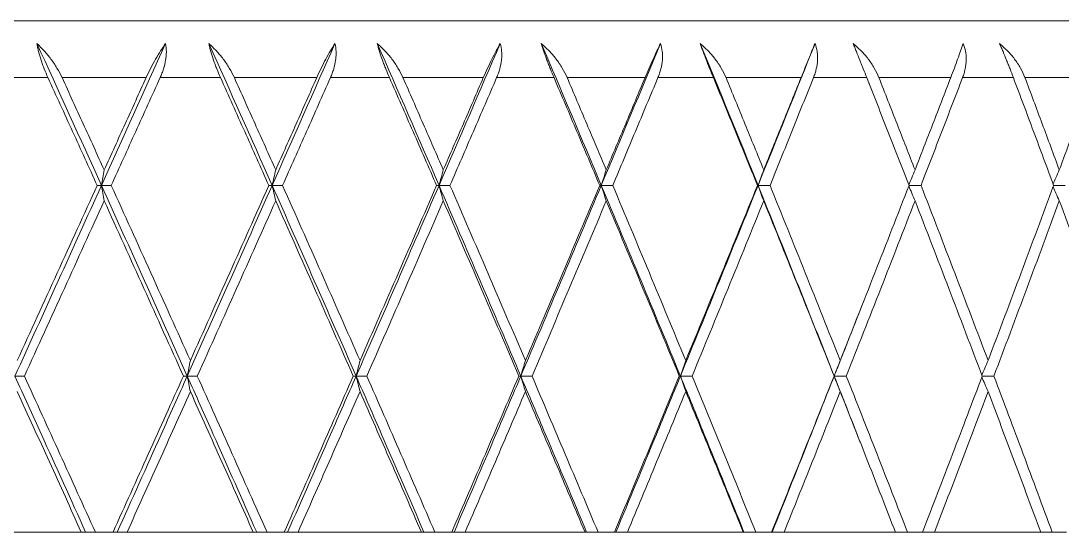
# Model space of a CAD drawing. Extents: x 1661 to 2451, y 0 to 579.
# Drawn here: x 2171.86 to 2181.03, y 273.28 to 277.78 of the extents above; entities that cross this region are included whole.
import ezdxf

# ---------------------------------------------------------------- set-up
doc = ezdxf.new("R2010")
doc.units = 0
doc.header["$LTSCALE"] = 10
doc.header["$MEASUREMENT"] = 0
doc.layers.add('1', color=7, linetype='CONTINUOUS')

msp = doc.modelspace()

# ---------------------------------------------------------------- linework, layer by layer
at = {"layer": '1', "color": 7, "linetype": 'Continuous', "lineweight": 18}
for p, q in [((2189.1495, 277.7806), (2145.1495, 277.7806)), ((2179.3269, 277.2283), (2179.3256, 277.2314)), ((2172.3912, 273.2806), (2171.2607, 273.2806)), ((2172.6704, 273.2806), (2172.515, 273.2806)), ((2173.9048, 273.2806), (2172.7938, 273.2806)), ((2174.1785, 273.2806), (2174.0261, 273.2806)), ((2175.3854, 273.2806), (2174.2994, 273.2806)), ((2175.6524, 273.2806), (2175.5038, 273.2806)), ((2176.826, 273.2806), (2175.7701, 273.2806)), ((2177.0848, 273.2806), (2176.9408, 273.2806)), ((2178.2193, 273.2806), (2177.1989, 273.2806)), ((2178.4688, 273.2806), (2178.33, 273.2806)), ((2179.5588, 273.2806), (2178.5787, 273.2806)), ((2179.7977, 273.2806), (2179.6648, 273.2806)), ((2180.8378, 273.2806), (2179.9028, 273.2806)), ((2181.0649, 273.2806), (2180.9387, 273.2806))]:
    msp.add_line(p, q, dxfattribs=at)
for points, degree in [([(2172.5685, 276.3322), (2172.3798, 276.749), (2172.1904, 277.1652), (2172.0005, 277.5806)], 3), ([(2172.5685, 276.3322), (2172.7573, 276.749), (2172.9455, 277.1652), (2173.1329, 277.5806)], 3), ([(2174.0715, 276.3322), (2173.8864, 276.749), (2173.7006, 277.1652), (2173.5141, 277.5806)], 3), ([(2174.0715, 276.3322), (2174.2565, 276.749), (2174.4407, 277.1652), (2174.6241, 277.5806)], 3), ([(2175.5407, 276.3322), (2175.3603, 276.749), (2175.179, 277.1652), (2174.9968, 277.5806)], 3), ([(2175.5407, 276.3322), (2175.7211, 276.749), (2175.9005, 277.1652), (2176.0789, 277.5806)], 3), ([(2176.969, 276.3322), (2176.7941, 276.749), (2176.6182, 277.1652), (2176.4412, 277.5806)], 3), ([(2176.969, 276.3322), (2177.1439, 276.749), (2177.3176, 277.1652), (2177.4902, 277.5806)], 3), ([(2178.3495, 276.3322), (2178.181, 276.749), (2178.0113, 277.1652), (2177.8403, 277.5806)], 3), ([(2178.3495, 276.3322), (2178.518, 276.749), (2178.6852, 277.1652), (2178.8511, 277.5806)], 3), ([(2172.5309, 276.3322), (2172.4588, 276.4905), (2172.3145, 276.8069), (2172.1699, 277.1228), (2172.0976, 277.2806)], 3), ([(2172.2219, 277.2806), (2172.2838, 277.1454), (2172.4075, 276.8747), (2172.531, 276.6037), (2172.5927, 276.4681)], 3), ([(2172.5927, 276.4681), (2172.6544, 276.6037), (2172.7777, 276.8747), (2172.9006, 277.1454), (2172.962, 277.2806)], 3), ([(2173.0851, 277.2806), (2173.0136, 277.1228), (2172.8702, 276.8068), (2172.7265, 276.4905), (2172.6545, 276.3322)], 3), ([(2174.0417, 276.3322), (2173.9711, 276.4905), (2173.8296, 276.8068), (2173.6877, 277.1228), (2173.6166, 277.2806)], 3), ([(2173.7386, 277.2806), (2173.7994, 277.1454), (2173.9208, 276.8747), (2174.0419, 276.6037), (2174.1024, 276.4681)], 3), ([(2174.1024, 276.4681), (2174.1628, 276.6037), (2174.2836, 276.8747), (2174.404, 277.1454), (2174.4641, 277.2806)], 3), ([(2174.5846, 277.2806), (2174.5146, 277.1228), (2174.3743, 276.8069), (2174.2335, 276.4905), (2174.163, 276.3322)], 3), ([(2175.519, 276.3322), (2175.4501, 276.4905), (2175.3121, 276.8068), (2175.1735, 277.1228), (2175.1041, 277.2806)], 3), ([(2175.2233, 277.2806), (2175.2826, 277.1454), (2175.4011, 276.8747), (2175.5192, 276.6037), (2175.5781, 276.4681)], 3), ([(2175.5781, 276.4681), (2175.6371, 276.6037), (2175.7548, 276.8747), (2175.872, 277.1454), (2175.9306, 277.2806)], 3), ([(2176.0478, 277.2806), (2175.9797, 277.1228), (2175.8431, 276.8068), (2175.7059, 276.4905), (2175.6372, 276.3322)], 3), ([(2176.9555, 276.3322), (2176.8887, 276.4905), (2176.7548, 276.8068), (2176.6203, 277.1228), (2176.5529, 277.2806)], 3), ([(2176.6686, 277.2806), (2176.7262, 277.1454), (2176.8412, 276.8747), (2176.9557, 276.6037), (2177.0128, 276.4681)], 3), ([(2177.0128, 276.4681), (2177.07, 276.6037), (2177.184, 276.8747), (2177.2976, 277.1454), (2177.3542, 277.2806)], 3), ([(2177.4677, 277.2806), (2177.4018, 277.1228), (2177.2696, 276.8068), (2177.1367, 276.4905), (2177.0701, 276.3322)], 3), ([(2178.3443, 276.3322), (2178.2799, 276.4905), (2178.1508, 276.8068), (2178.021, 277.1228), (2177.9559, 277.2806)], 3), ([(2178.0676, 277.2806), (2178.1231, 277.1454), (2178.234, 276.8747), (2178.3444, 276.6037), (2178.3995, 276.4681)], 3), ([(2178.3995, 276.4681), (2178.4546, 276.6037), (2178.5644, 276.8747), (2178.6737, 277.1454), (2178.7282, 277.2806)], 3), ([(2178.8373, 277.2806), (2178.7739, 277.1228), (2178.6467, 276.8068), (2178.5188, 276.4905), (2178.4546, 276.3322)], 3), ([(2179.6784, 276.3322), (2179.6168, 276.4905), (2179.4931, 276.8068), (2179.3686, 277.1228), (2179.3062, 277.2806)], 3), ([(2179.4133, 277.2806), (2179.4666, 277.1454), (2179.5729, 276.8747), (2179.6786, 276.6037), (2179.7313, 276.4681)], 3), ([(2179.7313, 276.4681), (2179.784, 276.6037), (2179.8891, 276.8747), (2179.9936, 277.1454), (2180.0457, 277.2806)], 3), ([(2180.15, 277.2806), (2180.0895, 277.1228), (2179.9679, 276.8068), (2179.8455, 276.4905), (2179.7841, 276.3322)], 3), ([(2180.9516, 276.3322), (2180.893, 276.4905), (2180.7753, 276.8068), (2180.6568, 277.1228), (2180.5973, 277.2806)], 3), ([(2180.6993, 277.2806), (2180.7501, 277.1454), (2180.8512, 276.8747), (2180.9518, 276.6037), (2181.0019, 276.4681)], 3), ([(2181.0019, 276.4681), (2181.052, 276.6037), (2181.1518, 276.8747), (2181.251, 277.1454), (2181.3004, 277.2806)], 3), ([(2172.5685, 276.3322), (2172.5726, 276.3549), (2172.5806, 276.4002), (2172.5887, 276.4455), (2172.5927, 276.4681)], 3), ([(2174.0715, 276.3322), (2174.0766, 276.3549), (2174.0869, 276.4002), (2174.0972, 276.4455), (2174.1024, 276.4681)], 3), ([(2175.5407, 276.3322), (2175.5469, 276.3549), (2175.5594, 276.4002), (2175.5719, 276.4455), (2175.5781, 276.4681)], 3), ([(2176.969, 276.3322), (2176.9763, 276.3549), (2176.9909, 276.4002), (2177.0055, 276.4455), (2177.0128, 276.4681)], 3), ([(2178.3495, 276.3322), (2178.3578, 276.3549), (2178.3744, 276.4002), (2178.3911, 276.4455), (2178.3995, 276.4681)], 3), ([(2171.8067, 274.6544), (2172.0617, 275.2145), (2172.3156, 275.7738), (2172.5685, 276.3322)], 3), ([(2171.8275, 274.7907), (2171.9452, 275.0481), (2172.1802, 275.5624), (2172.4141, 276.0758), (2172.5309, 276.3322)], 3), ([(2172.5309, 276.3322), (2172.5372, 276.3322), (2172.5497, 276.3322), (2172.5623, 276.3322), (2172.5685, 276.3322)], 3), ([(2172.6545, 276.3322), (2172.6402, 276.3322), (2172.6115, 276.3322), (2172.5829, 276.3322), (2172.5685, 276.3322)], 3), ([(2173.3238, 274.6544), (2173.0732, 275.2145), (2172.8214, 275.7738), (2172.5685, 276.3322)], 3), ([(2172.5685, 276.3322), (2172.5726, 276.3095), (2172.5806, 276.2642), (2172.5887, 276.2189), (2172.5927, 276.1963)], 3), ([(2172.6545, 276.3322), (2172.7711, 276.0758), (2173.0038, 275.5625), (2173.2356, 275.0481), (2173.3513, 274.7907)], 3), ([(2173.3238, 274.6544), (2173.5743, 275.2145), (2173.8236, 275.7738), (2174.0715, 276.3322)], 3), ([(2173.3513, 274.7907), (2173.467, 275.0481), (2173.6978, 275.5624), (2173.9273, 276.0758), (2174.0417, 276.3322)], 3), ([(2174.0417, 276.3322), (2174.0467, 276.3322), (2174.0566, 276.3322), (2174.0665, 276.3322), (2174.0715, 276.3322)], 3), ([(2174.163, 276.3322), (2174.1477, 276.3322), (2174.1172, 276.3322), (2174.0867, 276.3322), (2174.0715, 276.3322)], 3), ([(2174.8107, 274.6544), (2174.5658, 275.2145), (2174.3193, 275.7738), (2174.0715, 276.3322)], 3), ([(2174.0715, 276.3322), (2174.0766, 276.3095), (2174.0869, 276.2642), (2174.0972, 276.2189), (2174.1024, 276.1963)], 3), ([(2174.163, 276.3322), (2174.2772, 276.0758), (2174.5051, 275.5624), (2174.7319, 275.0481), (2174.8449, 274.7907)], 3), ([(2174.8107, 274.6544), (2175.0557, 275.2145), (2175.299, 275.7738), (2175.5407, 276.3322)], 3), ([(2174.8449, 274.7907), (2174.958, 275.0481), (2175.1835, 275.5624), (2175.4074, 276.0758), (2175.519, 276.3322)], 3), ([(2175.519, 276.3322), (2175.5226, 276.3322), (2175.5299, 276.3322), (2175.5371, 276.3322), (2175.5407, 276.3322)], 3), ([(2175.6372, 276.3322), (2175.6211, 276.3322), (2175.5889, 276.3322), (2175.5568, 276.3322), (2175.5407, 276.3322)], 3), ([(2176.2604, 274.6544), (2176.0223, 275.2145), (2175.7823, 275.7738), (2175.5407, 276.3322)], 3), ([(2175.5407, 276.3322), (2175.5469, 276.3095), (2175.5594, 276.2642), (2175.5719, 276.2189), (2175.5781, 276.1963)], 3), ([(2175.6372, 276.3322), (2175.7485, 276.0758), (2175.9705, 275.5624), (2176.1911, 275.0481), (2176.3011, 274.7907)], 3), ([(2176.2604, 274.6544), (2176.4985, 275.2145), (2176.7347, 275.7738), (2176.969, 276.3322)], 3), ([(2176.3011, 274.7907), (2176.411, 275.0481), (2176.63, 275.5624), (2176.8473, 276.0758), (2176.9555, 276.3322)], 3), ([(2176.9555, 276.3322), (2176.9578, 276.3322), (2176.9623, 276.3322), (2176.9668, 276.3322), (2176.969, 276.3322)], 3), ([(2177.0701, 276.3322), (2177.0532, 276.3322), (2177.0195, 276.3322), (2176.9858, 276.3322), (2176.969, 276.3322)], 3), ([(2177.6657, 274.6544), (2177.4355, 275.2145), (2177.2033, 275.7738), (2176.969, 276.3322)], 3), ([(2176.969, 276.3322), (2176.9763, 276.3095), (2176.9909, 276.2642), (2177.0055, 276.2189), (2177.0128, 276.1963)], 3), ([(2177.0701, 276.3322), (2177.178, 276.0758), (2177.393, 275.5624), (2177.6063, 275.0481), (2177.7126, 274.7907)], 3), ([(2177.6657, 274.6544), (2177.8958, 275.2145), (2178.1238, 275.7738), (2178.3495, 276.3322)], 3), ([(2177.7126, 274.7907), (2177.8189, 275.0481), (2178.0304, 275.5624), (2178.24, 276.0758), (2178.3443, 276.3322)], 3), ([(2178.3443, 276.3322), (2178.3451, 276.3322), (2178.3469, 276.3322), (2178.3486, 276.3322), (2178.3495, 276.3322)], 3), ([(2178.4546, 276.3322), (2178.4371, 276.3322), (2178.4021, 276.3322), (2178.367, 276.3322), (2178.3495, 276.3322)], 3), ([(2179.0197, 274.6544), (2178.7986, 275.2145), (2178.5752, 275.7738), (2178.3495, 276.3322)], 3), ([(2178.3495, 276.3322), (2178.3578, 276.3095), (2178.3744, 276.2642), (2178.3911, 276.2189), (2178.3995, 276.1963)], 3), ([(2178.4546, 276.3322), (2178.5586, 276.0758), (2178.7655, 275.5624), (2178.9706, 275.0481), (2179.0727, 274.7907)], 3), ([(2179.0727, 274.7907), (2179.1747, 275.0481), (2179.3778, 275.5624), (2179.5786, 276.0758), (2179.6784, 276.3322)], 3), ([(2179.7841, 276.3322), (2179.8836, 276.0758), (2180.0815, 275.5624), (2180.2773, 275.0481), (2180.3747, 274.7907)], 3), ([(2180.3747, 274.7907), (2180.472, 275.0481), (2180.6655, 275.5624), (2180.8566, 276.0758), (2180.9516, 276.3322)], 3), ([(2172.5927, 276.1963), (2172.4761, 275.9398), (2172.2423, 275.4263), (2172.0074, 274.9119), (2171.8898, 274.6544)], 3), ([(2173.2901, 274.6544), (2173.1743, 274.9119), (2172.9422, 275.4264), (2172.7094, 275.9398), (2172.5927, 276.1963)], 3), ([(2174.1024, 276.1963), (2173.988, 275.9398), (2173.7587, 275.4263), (2173.5281, 274.9119), (2173.4125, 274.6544)], 3), ([(2174.7851, 274.6544), (2174.6718, 274.9119), (2174.4448, 275.4263), (2174.2167, 275.9398), (2174.1024, 276.1963)], 3), ([(2175.5781, 276.1963), (2175.4667, 275.9398), (2175.243, 275.4263), (2175.0177, 274.9119), (2174.9048, 274.6544)], 3), ([(2176.2428, 274.6544), (2176.1328, 274.9119), (2175.9119, 275.4263), (2175.6896, 275.9398), (2175.5781, 276.1963)], 3), ([(2177.0128, 276.1963), (2176.9048, 275.9398), (2176.6878, 275.4263), (2176.469, 274.9119), (2176.3592, 274.6544)], 3), ([(2177.6563, 274.6544), (2177.5499, 274.9119), (2177.3362, 275.4263), (2177.1209, 275.9398), (2177.0128, 276.1963)], 3), ([(2178.3995, 276.1963), (2178.2954, 275.9398), (2178.0861, 275.4263), (2177.8749, 274.9119), (2177.7688, 274.6544)], 3), ([(2179.0186, 274.6544), (2178.9164, 274.9119), (2178.7109, 275.4263), (2178.5036, 275.9398), (2178.3995, 276.1963)], 3), ([(2179.7313, 276.1963), (2179.6317, 275.9398), (2179.4312, 275.4263), (2179.2285, 274.9119), (2179.1266, 274.6544)], 3), ([(2180.3231, 274.6544), (2180.2255, 274.9119), (2180.0293, 275.4263), (2179.831, 275.9398), (2179.7313, 276.1963)], 3), ([(2181.0019, 276.1963), (2180.9071, 275.9398), (2180.7164, 275.4263), (2180.5233, 274.9119), (2180.4261, 274.6544)], 3), ([(2181.5634, 274.6544), (2181.4709, 274.9119), (2181.2849, 275.4263), (2181.0966, 275.9398), (2181.0019, 276.1963)], 3), ([(2179.0197, 274.6544), (2179.1022, 274.8634), (2179.1843, 275.0723), (2179.2661, 275.281)], 3), ([(2173.3513, 274.7907), (2173.3467, 274.768), (2173.3375, 274.7226), (2173.3283, 274.6772), (2173.3238, 274.6544)], 3), ([(2174.8449, 274.7907), (2174.8392, 274.768), (2174.8278, 274.7226), (2174.8164, 274.6772), (2174.8107, 274.6544)], 3), ([(2176.3011, 274.7907), (2176.2943, 274.768), (2176.2807, 274.7226), (2176.2672, 274.6772), (2176.2604, 274.6544)], 3), ([(2177.7126, 274.7907), (2177.7048, 274.768), (2177.6891, 274.7226), (2177.6735, 274.6772), (2177.6657, 274.6544)], 3), ([(2179.0727, 274.7907), (2179.0638, 274.768), (2179.0461, 274.7226), (2179.0285, 274.6772), (2179.0197, 274.6544)], 3), ([(2171.8067, 274.6544), (2171.8205, 274.6544), (2171.8482, 274.6544), (2171.8759, 274.6544), (2171.8898, 274.6544)], 3), ([(2171.8898, 274.6544), (2171.9942, 274.4258), (2172.2029, 273.9682), (2172.411, 273.51), (2172.515, 273.2806)], 3), ([(2172.6704, 273.2806), (2172.7741, 273.5099), (2172.9811, 273.9681), (2173.1872, 274.4257), (2173.2901, 274.6544)], 3), ([(2173.3238, 274.6544), (2173.3182, 274.6544), (2173.3069, 274.6544), (2173.2957, 274.6544), (2173.2901, 274.6544)], 3), ([(2173.3238, 274.6544), (2173.3386, 274.6544), (2173.3681, 274.6544), (2173.3977, 274.6544), (2173.4125, 274.6544)], 3), ([(2173.3513, 274.5181), (2173.3467, 274.5408), (2173.3375, 274.5862), (2173.3283, 274.6317), (2173.3238, 274.6544)], 3), ([(2173.4125, 274.6544), (2173.5152, 274.4257), (2173.7201, 273.9681), (2173.9243, 273.5099), (2174.0261, 273.2806)], 3), ([(2174.1785, 273.2806), (2174.2802, 273.51), (2174.4829, 273.9682), (2174.6845, 274.4258), (2174.7851, 274.6544)], 3), ([(2174.8107, 274.6544), (2174.8065, 274.6544), (2174.7979, 274.6544), (2174.7893, 274.6544), (2174.7851, 274.6544)], 3), ([(2174.8107, 274.6544), (2174.8264, 274.6544), (2174.8577, 274.6544), (2174.8891, 274.6544), (2174.9048, 274.6544)], 3), ([(2174.8449, 274.5181), (2174.8392, 274.5408), (2174.8278, 274.5862), (2174.8164, 274.6317), (2174.8107, 274.6544)], 3), ([(2174.9048, 274.6544), (2175.0051, 274.4258), (2175.2052, 273.9682), (2175.4044, 273.51), (2175.5038, 273.2806)], 3), ([(2175.6524, 273.2806), (2175.7515, 273.51), (2175.949, 273.9682), (2176.1451, 274.4258), (2176.2428, 274.6544)], 3), ([(2176.2604, 274.6544), (2176.2575, 274.6544), (2176.2516, 274.6544), (2176.2458, 274.6544), (2176.2428, 274.6544)], 3), ([(2176.2604, 274.6544), (2176.2769, 274.6544), (2176.3098, 274.6544), (2176.3427, 274.6544), (2176.3592, 274.6544)], 3), ([(2176.3011, 274.5181), (2176.2943, 274.5408), (2176.2807, 274.5862), (2176.2672, 274.6317), (2176.2604, 274.6544)], 3), ([(2176.3592, 274.6544), (2176.4567, 274.4258), (2176.6511, 273.9682), (2176.8444, 273.51), (2176.9408, 273.2806)], 3), ([(2177.0848, 273.2806), (2177.1808, 273.51), (2177.3721, 273.9682), (2177.5618, 274.4258), (2177.6563, 274.6544)], 3), ([(2177.6657, 274.6544), (2177.6641, 274.6544), (2177.661, 274.6544), (2177.6579, 274.6544), (2177.6563, 274.6544)], 3), ([(2177.6657, 274.6544), (2177.6828, 274.6544), (2177.7172, 274.6544), (2177.7516, 274.6544), (2177.7688, 274.6544)], 3), ([(2177.7126, 274.5181), (2177.7048, 274.5408), (2177.6891, 274.5862), (2177.6735, 274.6317), (2177.6657, 274.6544)], 3), ([(2177.7688, 274.6544), (2177.863, 274.4258), (2178.0507, 273.9682), (2178.2372, 273.51), (2178.33, 273.2806)], 3), ([(2178.4688, 273.2806), (2178.5613, 273.51), (2178.7454, 273.9682), (2178.9278, 274.4258), (2179.0186, 274.6544)], 3), ([(2179.0197, 274.6544), (2179.0195, 274.6544), (2179.0192, 274.6544), (2179.0188, 274.6544), (2179.0186, 274.6544)], 3), ([(2179.0197, 274.6544), (2179.0375, 274.6544), (2179.0732, 274.6544), (2179.1088, 274.6544), (2179.1266, 274.6544)], 3), ([(2179.0727, 274.5181), (2179.0638, 274.5408), (2179.0461, 274.5862), (2179.0285, 274.6317), (2179.0197, 274.6544)], 3), ([(2179.1266, 274.6544), (2179.2171, 274.4258), (2179.3973, 273.9682), (2179.5759, 273.51), (2179.6648, 273.2806)], 3), ([(2179.7977, 273.2806), (2179.8862, 273.51), (2180.0623, 273.9682), (2180.2365, 274.4258), (2180.3231, 274.6544)], 3), ([(2180.4261, 274.6544), (2180.5124, 274.4258), (2180.6841, 273.9682), (2180.8541, 273.51), (2180.9387, 273.2806)], 3), ([(2172.3912, 273.2806), (2172.2975, 273.4872), (2172.1098, 273.9), (2171.9217, 274.3122), (2171.8275, 274.5181)], 3), ([(2173.3513, 274.5181), (2173.2588, 274.3121), (2173.0733, 273.8999), (2172.8871, 273.4871), (2172.7938, 273.2806)], 3), ([(2173.9048, 273.2806), (2173.8128, 273.4871), (2173.6287, 273.8999), (2173.4439, 274.3121), (2173.3513, 274.5181)], 3), ([(2174.8449, 274.5181), (2174.7545, 274.3122), (2174.5731, 273.9), (2174.3908, 273.4872), (2174.2994, 273.2806)], 3), ([(2175.3854, 273.2806), (2175.2957, 273.4872), (2175.1159, 273.9), (2174.9354, 274.3122), (2174.8449, 274.5181)], 3), ([(2176.3011, 274.5181), (2176.2131, 274.3122), (2176.0367, 273.9), (2175.8592, 273.4872), (2175.7701, 273.2806)], 3), ([(2176.826, 273.2806), (2176.7389, 273.4872), (2176.5644, 273.9), (2176.389, 274.3122), (2176.3011, 274.5181)], 3), ([(2177.7126, 274.5181), (2177.6276, 274.3122), (2177.457, 273.9), (2177.2851, 273.4872), (2177.1989, 273.2806)], 3), ([(2178.2193, 273.2806), (2178.1354, 273.4872), (2177.967, 273.9), (2177.7976, 274.3122), (2177.7126, 274.5181)], 3), ([(2179.0727, 274.5181), (2178.991, 274.3122), (2178.8271, 273.9), (2178.6617, 273.4872), (2178.5787, 273.2806)], 3), ([(2179.5588, 273.2806), (2179.4784, 273.4872), (2179.317, 273.9), (2179.1543, 274.3122), (2179.0727, 274.5181)], 3), ([(2180.3747, 274.5181), (2180.2968, 274.3122), (2180.1403, 273.9), (2179.9822, 273.4872), (2179.9028, 273.2806)], 3), ([(2180.8378, 273.2806), (2180.7613, 273.4872), (2180.6076, 273.9), (2180.4525, 274.3122), (2180.3747, 274.5181)], 3), ([(2179.2495, 274.0705), (2179.2424, 274.0883)], 1), ([(2172.4295, 273.2806), (2172.4232, 273.2806), (2172.4104, 273.2806), (2172.3976, 273.2806), (2172.3912, 273.2806)], 3), ([(2172.515, 273.2806), (2172.5007, 273.2806), (2172.4722, 273.2806), (2172.4438, 273.2806), (2172.4295, 273.2806)], 3), ([(2172.7073, 273.2806), (2172.7012, 273.2806), (2172.6889, 273.2806), (2172.6766, 273.2806), (2172.6704, 273.2806)], 3), ([(2172.7938, 273.2806), (2172.7794, 273.2806), (2172.7505, 273.2806), (2172.7217, 273.2806), (2172.7073, 273.2806)], 3), ([(2173.9352, 273.2806), (2173.9301, 273.2806), (2173.92, 273.2806), (2173.9098, 273.2806), (2173.9048, 273.2806)], 3), ([(2174.0261, 273.2806), (2174.011, 273.2806), (2173.9806, 273.2806), (2173.9503, 273.2806), (2173.9352, 273.2806)], 3), ([(2174.2075, 273.2806), (2174.2027, 273.2806), (2174.193, 273.2806), (2174.1834, 273.2806), (2174.1785, 273.2806)], 3), ([(2174.2994, 273.2806), (2174.2841, 273.2806), (2174.2534, 273.2806), (2174.2228, 273.2806), (2174.2075, 273.2806)], 3), ([(2175.4078, 273.2806), (2175.4041, 273.2806), (2175.3966, 273.2806), (2175.3892, 273.2806), (2175.3854, 273.2806)], 3), ([(2175.5038, 273.2806), (2175.4878, 273.2806), (2175.4558, 273.2806), (2175.4238, 273.2806), (2175.4078, 273.2806)], 3), ([(2175.6732, 273.2806), (2175.6698, 273.2806), (2175.6628, 273.2806), (2175.6559, 273.2806), (2175.6524, 273.2806)], 3), ([(2175.7701, 273.2806), (2175.754, 273.2806), (2175.7217, 273.2806), (2175.6894, 273.2806), (2175.6732, 273.2806)], 3), ([(2176.8401, 273.2806), (2176.8378, 273.2806), (2176.8331, 273.2806), (2176.8283, 273.2806), (2176.826, 273.2806)], 3), ([(2176.9408, 273.2806), (2176.924, 273.2806), (2176.8904, 273.2806), (2176.8569, 273.2806), (2176.8401, 273.2806)], 3), ([(2177.0975, 273.2806), (2177.0954, 273.2806), (2177.0911, 273.2806), (2177.0869, 273.2806), (2177.0848, 273.2806)], 3), ([(2177.1989, 273.2806), (2177.182, 273.2806), (2177.1482, 273.2806), (2177.1144, 273.2806), (2177.0975, 273.2806)], 3), ([(2178.2253, 273.2806), (2178.2243, 273.2806), (2178.2223, 273.2806), (2178.2203, 273.2806), (2178.2193, 273.2806)], 3), ([(2178.33, 273.2806), (2178.3126, 273.2806), (2178.2777, 273.2806), (2178.2427, 273.2806), (2178.2253, 273.2806)], 3), ([(2178.4732, 273.2806), (2178.4725, 273.2806), (2178.471, 273.2806), (2178.4695, 273.2806), (2178.4688, 273.2806)], 3), ([(2178.5787, 273.2806), (2178.5611, 273.2806), (2178.5259, 273.2806), (2178.4908, 273.2806), (2178.4732, 273.2806)], 3), ([(2179.6648, 273.2806), (2179.6468, 273.2806), (2179.6106, 273.2806), (2179.5745, 273.2806), (2179.5565, 273.2806)], 3)]:
    msp.add_open_spline(points, degree=degree, dxfattribs=at)
for points, knots in [([(2172.0976, 277.2806), (2172.0859, 277.306), (2172.075, 277.3316), (2172.0597, 277.3702), (2172.0547, 277.3831), (2172.0453, 277.4091), (2172.0408, 277.4222), (2172.0282, 277.4606), (2172.0209, 277.4856), (2172.0118, 277.5221), (2172.0091, 277.5341), (2172.0043, 277.5578), (2172.0022, 277.5694), (2172.0005, 277.5806)], [0, 0, 0, 0, 0.25, 0.25, 0.375, 0.375, 0.5, 0.5, 0.75, 0.75, 0.875, 0.875, 1, 1, 1, 1]), ([(2172.0005, 277.5806), (2172.0227, 277.5602), (2172.0441, 277.5386), (2172.0852, 277.4932), (2172.1049, 277.4694), (2172.1331, 277.4317), (2172.1423, 277.4189), (2172.1602, 277.3924), (2172.1688, 277.3789), (2172.1935, 277.3379), (2172.2085, 277.3097), (2172.2219, 277.2806)], [0, 0, 0, 0, 0.25, 0.25, 0.5, 0.5, 0.625, 0.625, 0.75, 0.75, 1, 1, 1, 1]), ([(2172.962, 277.2806), (2172.9752, 277.3097), (2172.9888, 277.3377), (2173.0167, 277.3919), (2173.031, 277.4181), (2173.0601, 277.4689), (2173.0747, 277.493), (2173.1038, 277.5386), (2173.1184, 277.5602), (2173.1329, 277.5806)], [0, 0, 0, 0, 0.25, 0.25, 0.5, 0.5, 0.75, 0.75, 1, 1, 1, 1]), ([(2173.1329, 277.5806), (2173.1376, 277.5582), (2173.14, 277.5348), (2173.1401, 277.4982), (2173.1396, 277.4858), (2173.1374, 277.4605), (2173.1357, 277.4477), (2173.1293, 277.4092), (2173.123, 277.3834), (2173.1107, 277.3447), (2173.1061, 277.3318), (2173.0962, 277.3061), (2173.0909, 277.2933), (2173.0851, 277.2806)], [0, 0, 0, 0, 0.25, 0.25, 0.375, 0.375, 0.5, 0.5, 0.75, 0.75, 0.875, 0.875, 1, 1, 1, 1]), ([(2173.6166, 277.2806), (2173.6052, 277.306), (2173.5943, 277.3316), (2173.5788, 277.3702), (2173.5738, 277.3831), (2173.5641, 277.4091), (2173.5594, 277.4222), (2173.5462, 277.4606), (2173.5383, 277.4856), (2173.528, 277.5221), (2173.5248, 277.5341), (2173.519, 277.5578), (2173.5164, 277.5694), (2173.5141, 277.5806)], [0, 0, 0, 0, 0.25, 0.25, 0.375, 0.375, 0.5, 0.5, 0.75, 0.75, 0.875, 0.875, 1, 1, 1, 1]), ([(2173.5141, 277.5806), (2173.537, 277.5602), (2173.559, 277.5386), (2173.6011, 277.4932), (2173.6212, 277.4694), (2173.6499, 277.4317), (2173.6592, 277.4189), (2173.6772, 277.3924), (2173.6859, 277.3789), (2173.7106, 277.3379), (2173.7256, 277.3097), (2173.7386, 277.2806)], [0, 0, 0, 0, 0.25, 0.25, 0.5, 0.5, 0.625, 0.625, 0.75, 0.75, 1, 1, 1, 1]), ([(2174.4641, 277.2806), (2174.477, 277.3097), (2174.4902, 277.3377), (2174.5168, 277.3919), (2174.5303, 277.4181), (2174.5575, 277.4689), (2174.571, 277.493), (2174.5978, 277.5386), (2174.611, 277.5602), (2174.6241, 277.5806)], [0, 0, 0, 0, 0.25, 0.25, 0.5, 0.5, 0.75, 0.75, 1, 1, 1, 1]), ([(2174.6241, 277.5806), (2174.6299, 277.5582), (2174.6333, 277.5348), (2174.6348, 277.4982), (2174.6347, 277.4858), (2174.6333, 277.4605), (2174.6321, 277.4477), (2174.6266, 277.4092), (2174.6209, 277.3834), (2174.6093, 277.3447), (2174.605, 277.3318), (2174.5954, 277.3061), (2174.5902, 277.2933), (2174.5846, 277.2806)], [0, 0, 0, 0, 0.25, 0.25, 0.375, 0.375, 0.5, 0.5, 0.75, 0.75, 0.875, 0.875, 1, 1, 1, 1]), ([(2175.1041, 277.2806), (2175.093, 277.306), (2175.0822, 277.3316), (2175.0667, 277.3702), (2175.0616, 277.3831), (2175.0517, 277.4091), (2175.0468, 277.4222), (2175.033, 277.4606), (2175.0245, 277.4856), (2175.0131, 277.5221), (2175.0095, 277.5341), (2175.0027, 277.5578), (2174.9996, 277.5694), (2174.9968, 277.5806)], [0, 0, 0, 0, 0.25, 0.25, 0.375, 0.375, 0.5, 0.5, 0.75, 0.75, 0.875, 0.875, 1, 1, 1, 1]), ([(2174.9968, 277.5806), (2175.0202, 277.5602), (2175.0427, 277.5386), (2175.0856, 277.4932), (2175.106, 277.4694), (2175.1349, 277.4317), (2175.1443, 277.4189), (2175.1624, 277.3924), (2175.1711, 277.3789), (2175.1958, 277.3379), (2175.2105, 277.3097), (2175.2233, 277.2806)], [0, 0, 0, 0, 0.25, 0.25, 0.5, 0.5, 0.625, 0.625, 0.75, 0.75, 1, 1, 1, 1]), ([(2175.9306, 277.2806), (2175.9431, 277.3097), (2175.9557, 277.3377), (2175.981, 277.3919), (2175.9936, 277.4181), (2176.0188, 277.4689), (2176.0312, 277.493), (2176.0554, 277.5386), (2176.0673, 277.5602), (2176.0789, 277.5806)], [0, 0, 0, 0, 0.25, 0.25, 0.5, 0.5, 0.75, 0.75, 1, 1, 1, 1]), ([(2176.0789, 277.5806), (2176.0858, 277.5582), (2176.0901, 277.5348), (2176.093, 277.4982), (2176.0933, 277.4858), (2176.0928, 277.4605), (2176.0919, 277.4477), (2176.0876, 277.4092), (2176.0824, 277.3834), (2176.0716, 277.3447), (2176.0675, 277.3318), (2176.0583, 277.3061), (2176.0533, 277.2933), (2176.0478, 277.2806)], [0, 0, 0, 0, 0.25, 0.25, 0.375, 0.375, 0.5, 0.5, 0.75, 0.75, 0.875, 0.875, 1, 1, 1, 1]), ([(2176.5529, 277.2806), (2176.5421, 277.306), (2176.5315, 277.3316), (2176.5159, 277.3702), (2176.5108, 277.3831), (2176.5007, 277.4091), (2176.4957, 277.4222), (2176.4813, 277.4606), (2176.4724, 277.4856), (2176.4599, 277.5221), (2176.4559, 277.5341), (2176.4482, 277.5578), (2176.4446, 277.5694), (2176.4412, 277.5806)], [0, 0, 0, 0, 0.25, 0.25, 0.375, 0.375, 0.5, 0.5, 0.75, 0.75, 0.875, 0.875, 1, 1, 1, 1]), ([(2176.4412, 277.5806), (2176.4651, 277.5602), (2176.488, 277.5386), (2176.5315, 277.4932), (2176.5521, 277.4694), (2176.5811, 277.4317), (2176.5905, 277.4189), (2176.6085, 277.3924), (2176.6172, 277.3789), (2176.6417, 277.3379), (2176.6562, 277.3097), (2176.6686, 277.2806)], [0, 0, 0, 0, 0.25, 0.25, 0.5, 0.5, 0.625, 0.625, 0.75, 0.75, 1, 1, 1, 1]), ([(2177.3542, 277.2806), (2177.3664, 277.3097), (2177.3784, 277.3377), (2177.4021, 277.3919), (2177.4138, 277.4181), (2177.4369, 277.4689), (2177.4481, 277.493), (2177.4697, 277.5386), (2177.4801, 277.5602), (2177.4902, 277.5806)], [0, 0, 0, 0, 0.25, 0.25, 0.5, 0.5, 0.75, 0.75, 1, 1, 1, 1]), ([(2177.4902, 277.5806), (2177.4981, 277.5582), (2177.5034, 277.5348), (2177.5076, 277.4982), (2177.5084, 277.4858), (2177.5087, 277.4605), (2177.5082, 277.4477), (2177.5049, 277.4092), (2177.5004, 277.3834), (2177.4904, 277.3447), (2177.4866, 277.3318), (2177.4778, 277.3061), (2177.473, 277.2933), (2177.4677, 277.2806)], [0, 0, 0, 0, 0.25, 0.25, 0.375, 0.375, 0.5, 0.5, 0.75, 0.75, 0.875, 0.875, 1, 1, 1, 1]), ([(2177.9559, 277.2806), (2177.9454, 277.306), (2177.935, 277.3316), (2177.9196, 277.3702), (2177.9144, 277.3831), (2177.9042, 277.4091), (2177.8991, 277.4222), (2177.8843, 277.4606), (2177.8748, 277.4856), (2177.8613, 277.5221), (2177.8569, 277.5341), (2177.8484, 277.5578), (2177.8442, 277.5694), (2177.8403, 277.5806)], [0, 0, 0, 0, 0.25, 0.25, 0.375, 0.375, 0.5, 0.5, 0.75, 0.75, 0.875, 0.875, 1, 1, 1, 1]), ([(2177.8403, 277.5806), (2177.8646, 277.5602), (2177.8878, 277.5386), (2177.9316, 277.4932), (2177.9523, 277.4694), (2177.9813, 277.4317), (2177.9907, 277.4189), (2178.0086, 277.3924), (2178.0172, 277.3789), (2178.0414, 277.3379), (2178.0556, 277.3097), (2178.0676, 277.2806)], [0, 0, 0, 0, 0.25, 0.25, 0.5, 0.5, 0.625, 0.625, 0.75, 0.75, 1, 1, 1, 1]), ([(2178.7282, 277.2806), (2178.7399, 277.3097), (2178.7513, 277.3377), (2178.7733, 277.3919), (2178.784, 277.4181), (2178.8049, 277.4689), (2178.8148, 277.493), (2178.8336, 277.5386), (2178.8426, 277.5602), (2178.8511, 277.5806)], [0, 0, 0, 0, 0.25, 0.25, 0.5, 0.5, 0.75, 0.75, 1, 1, 1, 1]), ([(2178.8511, 277.5806), (2178.86, 277.5582), (2178.8663, 277.5348), (2178.8718, 277.4982), (2178.873, 277.4858), (2178.8741, 277.4605), (2178.874, 277.4477), (2178.8719, 277.4092), (2178.868, 277.3834), (2178.8589, 277.3447), (2178.8553, 277.3318), (2178.847, 277.3061), (2178.8424, 277.2933), (2178.8373, 277.2806)], [0, 0, 0, 0, 0.25, 0.25, 0.375, 0.375, 0.5, 0.5, 0.75, 0.75, 0.875, 0.875, 1, 1, 1, 1]), ([(2179.3062, 277.2806), (2179.2962, 277.306), (2179.2861, 277.3316), (2179.2707, 277.3702), (2179.2656, 277.3831), (2179.2553, 277.4091), (2179.2501, 277.4222), (2179.2349, 277.4606), (2179.225, 277.4856), (2179.2105, 277.5221), (2179.2058, 277.5341), (2179.1964, 277.5578), (2179.1918, 277.5694), (2179.1874, 277.5806)], [0, 0, 0, 0, 0.25, 0.25, 0.375, 0.375, 0.5, 0.5, 0.75, 0.75, 0.875, 0.875, 1, 1, 1, 1]), ([(2179.1874, 277.5806), (2179.2119, 277.5602), (2179.2352, 277.5386), (2179.2792, 277.4932), (2179.2999, 277.4694), (2179.3288, 277.4317), (2179.338, 277.4189), (2179.3558, 277.3924), (2179.3643, 277.3789), (2179.388, 277.3379), (2179.4019, 277.3097), (2179.4133, 277.2806)], [0, 0, 0, 0, 0.25, 0.25, 0.5, 0.5, 0.625, 0.625, 0.75, 0.75, 1, 1, 1, 1]), ([(2180.0457, 277.2806), (2180.0569, 277.3097), (2180.0676, 277.3377), (2180.0879, 277.3919), (2180.0976, 277.4181), (2180.1161, 277.4689), (2180.1247, 277.493), (2180.1407, 277.5386), (2180.1481, 277.5602), (2180.155, 277.5806)], [0, 0, 0, 0, 0.25, 0.25, 0.5, 0.5, 0.75, 0.75, 1, 1, 1, 1]), ([(2180.155, 277.5806), (2180.1649, 277.5582), (2180.1721, 277.5348), (2180.1789, 277.4982), (2180.1805, 277.4858), (2180.1824, 277.4605), (2180.1827, 277.4477), (2180.1817, 277.4092), (2180.1785, 277.3834), (2180.1702, 277.3447), (2180.1669, 277.3318), (2180.1592, 277.3061), (2180.1549, 277.2933), (2180.15, 277.2806)], [0, 0, 0, 0, 0.25, 0.25, 0.375, 0.375, 0.5, 0.5, 0.75, 0.75, 0.875, 0.875, 1, 1, 1, 1]), ([(2180.5973, 277.2806), (2180.5877, 277.306), (2180.5779, 277.3316), (2180.5628, 277.3702), (2180.5577, 277.3831), (2180.5474, 277.4091), (2180.5422, 277.4222), (2180.5266, 277.4606), (2180.5163, 277.4856), (2180.501, 277.5221), (2180.4959, 277.5341), (2180.4857, 277.5578), (2180.4807, 277.5694), (2180.4758, 277.5806)], [0, 0, 0, 0, 0.25, 0.25, 0.375, 0.375, 0.5, 0.5, 0.75, 0.75, 0.875, 0.875, 1, 1, 1, 1]), ([(2180.4758, 277.5806), (2180.5004, 277.5602), (2180.5238, 277.5386), (2180.5677, 277.4932), (2180.5883, 277.4694), (2180.6169, 277.4317), (2180.626, 277.4189), (2180.6435, 277.3924), (2180.6518, 277.3789), (2180.675, 277.3379), (2180.6884, 277.3097), (2180.6993, 277.2806)], [0, 0, 0, 0, 0.25, 0.25, 0.5, 0.5, 0.625, 0.625, 0.75, 0.75, 1, 1, 1, 1]), ([(2179.677, 276.336), (2179.6857, 276.3574), (2179.7038, 276.4015), (2179.722, 276.4455), (2179.7313, 276.4681)], [0, 0, 0, 0, 0.485679, 1, 1, 1, 1]), ([(2180.9465, 276.3459), (2180.9547, 276.364), (2180.9731, 276.4048), (2180.9916, 276.4455), (2181.0019, 276.4681)], [0, 0, 0, 0, 0.444009, 1, 1, 1, 1]), ([(2179.677, 276.3284), (2179.6857, 276.307), (2179.7038, 276.2629), (2179.722, 276.2189), (2179.7313, 276.1963)], [0, 0, 0, 0, 0.485678, 1, 1, 1, 1]), ([(2179.7841, 276.3322), (2179.766, 276.3322), (2179.7308, 276.3322), (2179.6955, 276.3322), (2179.6784, 276.3322)], [0, 0, 0, 0, 0.514369, 1, 1, 1, 1]), ([(2180.9465, 276.3185), (2180.9547, 276.3004), (2180.9731, 276.2596), (2180.9916, 276.2189), (2181.0019, 276.1963)], [0, 0, 0, 0, 0.444001, 1, 1, 1, 1]), ([(2181.052, 276.3322), (2181.0334, 276.3322), (2180.9999, 276.3322), (2180.9665, 276.3322), (2180.9516, 276.3322)], [0, 0, 0, 0, 0.556231, 1, 1, 1, 1]), ([(2180.3747, 274.7907), (2180.3648, 274.768), (2180.3465, 274.7256), (2180.3282, 274.6831), (2180.3197, 274.6633)], [0, 0, 0, 0, 0.534749, 1, 1, 1, 1]), ([(2172.4295, 273.2806), (2172.3001, 273.5674), (2172.0927, 274.0254), (2171.8847, 274.4831), (2171.8067, 274.6544)], [0, 0, 0, 0, 0.625671, 1, 1, 1, 1]), ([(2172.7073, 273.2806), (2172.8364, 273.5674), (2173.0422, 274.0254), (2173.2472, 274.4831), (2173.3238, 274.6544)], [0, 0, 0, 0, 0.625671, 1, 1, 1, 1]), ([(2173.9352, 273.2806), (2173.8082, 273.5674), (2173.6047, 274.0254), (2173.4004, 274.4831), (2173.3238, 274.6544)], [0, 0, 0, 0, 0.625671, 1, 1, 1, 1]), ([(2174.2075, 273.2806), (2174.3339, 273.5674), (2174.5354, 274.0254), (2174.7358, 274.4831), (2174.8107, 274.6544)], [0, 0, 0, 0, 0.625671, 1, 1, 1, 1]), ([(2175.4078, 273.2806), (2175.2839, 273.5674), (2175.0853, 274.0254), (2174.8856, 274.4831), (2174.8107, 274.6544)], [0, 0, 0, 0, 0.625671, 1, 1, 1, 1]), ([(2175.6732, 273.2806), (2175.7964, 273.5674), (2175.9926, 274.0254), (2176.1876, 274.4831), (2176.2604, 274.6544)], [0, 0, 0, 0, 0.625671, 1, 1, 1, 1]), ([(2176.8401, 273.2806), (2176.72, 273.5674), (2176.5273, 274.0254), (2176.3332, 274.4831), (2176.2604, 274.6544)], [0, 0, 0, 0, 0.625671, 1, 1, 1, 1]), ([(2177.0975, 273.2806), (2177.2168, 273.5674), (2177.4068, 274.0254), (2177.5953, 274.4831), (2177.6657, 274.6544)], [0, 0, 0, 0, 0.625671, 1, 1, 1, 1]), ([(2178.2253, 273.2806), (2178.1095, 273.5674), (2177.9235, 274.0254), (2177.736, 274.4831), (2177.6657, 274.6544)], [0, 0, 0, 0, 0.625671, 1, 1, 1, 1]), ([(2178.4732, 273.2806), (2178.5882, 273.5674), (2178.7709, 274.0254), (2178.9521, 274.4831), (2179.0197, 274.6544)], [0, 0, 0, 0, 0.625671, 1, 1, 1, 1]), ([(2179.2351, 274.1065), (2179.2306, 274.1178), (2179.1591, 274.3005), (2179.0873, 274.4831), (2179.0197, 274.6544)], [0, 0, 0, 0, 0.061905, 1, 1, 1, 1]), ([(2180.3747, 274.5181), (2180.3648, 274.5408), (2180.3465, 274.5832), (2180.3282, 274.6257), (2180.3197, 274.6455)], [0, 0, 0, 0, 0.534806, 1, 1, 1, 1]), ([(2180.3231, 274.6544), (2180.339, 274.6544), (2180.3734, 274.6544), (2180.4078, 274.6544), (2180.4261, 274.6544)], [0, 0, 0, 0, 0.465073, 1, 1, 1, 1]), ([(2179.9028, 273.2806), (2179.8846, 273.2806), (2179.8496, 273.2806), (2179.8145, 273.2806), (2179.7977, 273.2806)], [0, 0, 0, 0, 0.518261, 1, 1, 1, 1]), ([(2180.9387, 273.2806), (2180.9201, 273.2806), (2180.8865, 273.2806), (2180.8528, 273.2806), (2180.8378, 273.2806)], [0, 0, 0, 0, 0.552465, 1, 1, 1, 1])]:
    msp.add_open_spline(points, degree=3, knots=knots, dxfattribs=at)
at = {"layer": '1', "color": 7, "linetype": 'Continuous', "lineweight": 13}
for points, weights in [([(2172.0976, 277.2806), (2171.8279, 277.2806), (2171.5567, 277.2806)], [1, 0.9999245188, 1]), ([(2172.962, 277.2806), (2172.5935, 277.2806), (2172.2219, 277.2806)], [1, 0.999856305361, 1]), ([(2173.6166, 277.2806), (2173.3518, 277.2806), (2173.0851, 277.2806)], [1, 0.9999245188, 1]), ([(2174.4641, 277.2806), (2174.1034, 277.2806), (2173.7386, 277.2806)], [1, 0.999856305361, 1]), ([(2175.1041, 277.2806), (2174.8455, 277.2806), (2174.5846, 277.2806)], [1, 0.9999245188, 1]), ([(2175.9306, 277.2806), (2175.5793, 277.2806), (2175.2233, 277.2806)], [1, 0.999856305361, 1]), ([(2176.5529, 277.2806), (2176.3018, 277.2806), (2176.0478, 277.2806)], [1, 0.9999245188, 1]), ([(2177.3542, 277.2806), (2177.0143, 277.2806), (2176.6686, 277.2806)], [1, 0.999856305361, 1]), ([(2177.9559, 277.2806), (2177.7134, 277.2806), (2177.4677, 277.2806)], [1, 0.9999245188, 1]), ([(2178.7282, 277.2806), (2178.4011, 277.2806), (2178.0676, 277.2806)], [1, 0.999856305361, 1]), ([(2179.3062, 277.2806), (2179.0736, 277.2806), (2178.8373, 277.2806)], [1, 0.9999245188, 1]), ([(2180.0457, 277.2806), (2179.7331, 277.2806), (2179.4133, 277.2806)], [1, 0.999856305361, 1]), ([(2180.5973, 277.2806), (2180.3757, 277.2806), (2180.15, 277.2806)], [1, 0.9999245188, 1]), ([(2181.3004, 277.2806), (2181.0039, 277.2806), (2180.6993, 277.2806)], [1, 0.999856305361, 1])]:
    msp.add_rational_spline(points, weights, degree=2, dxfattribs=at)

doc.saveas('drawing.dxf')
